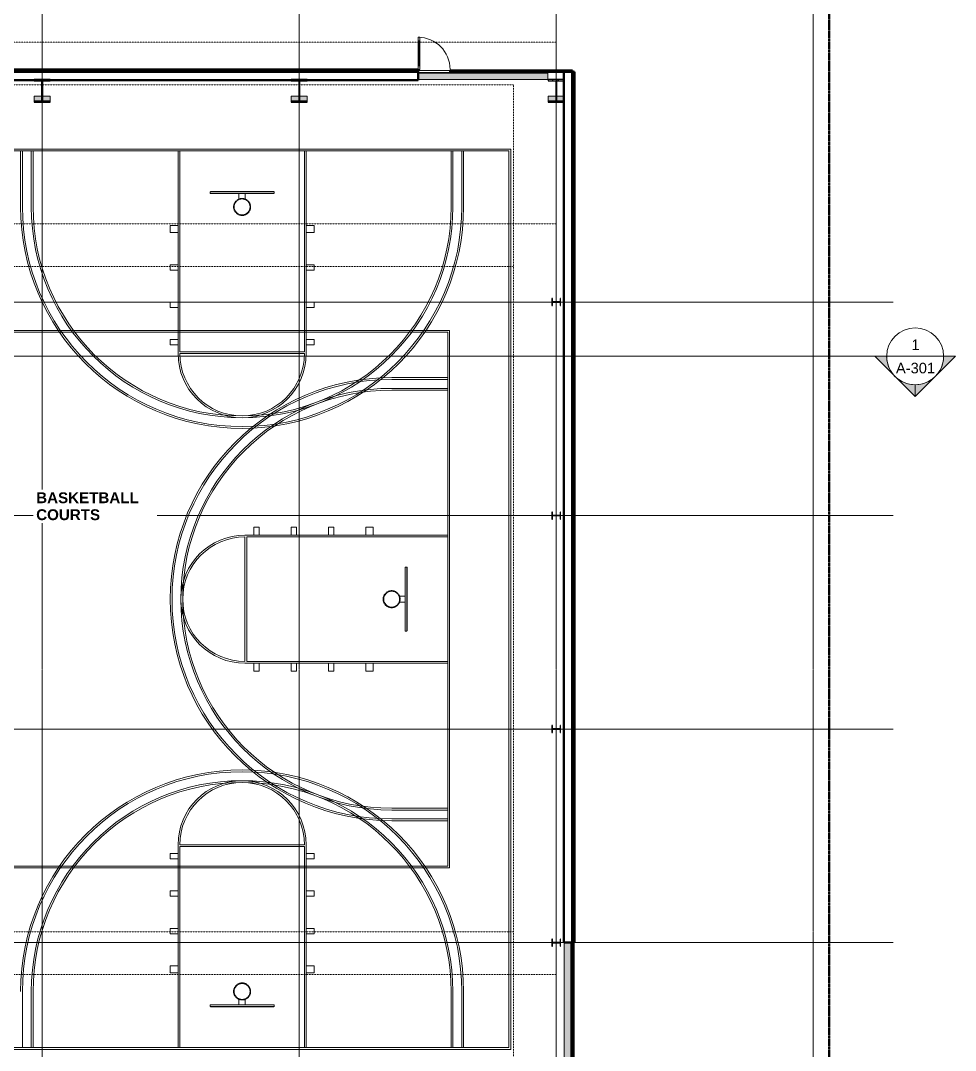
# Model space of a CAD drawing. Header units: inches. Extents: x 21836 to 26424, y -23174 to -20350.
# Drawn here: x 25373 to 26424, y -22231 to -21074 of the extents above; entities that cross this region are included whole.
import ezdxf

# ---------------------------------------------------------------- set-up
doc = ezdxf.new("R2010")
doc.units = ezdxf.units.IN
doc.header["$MEASUREMENT"] = 0
for name, pattern in [('Dash', [0.25, 0.125, -0.125]), ('Dash 1_16_', [0.125, 0.0625, -0.0625]), ('Grid Line 1_2_', [0.875, 0.5, -0.125, 0.125, -0.125]), ('Hidden', [0.28125, 0.1875, -0.09375])]:
    doc.linetypes.add(name, pattern=pattern)
for name, color, linetype, lineweight in [('A-DETL', 90, 'Continuous', 9), ('A-DOOR', 31, 'Continuous', 13), ('A-DOOR-GLAZ', 31, 'Continuous', 30), ('A-PROP-SBCK', 71, 'Hidden', 50), ('A-WALL', 113, 'Continuous', 13), ('A-WALL-PATT', 111, 'Continuous', 50), ('C-BLDG-PADS', 91, 'Continuous', 9), ('C-TOPO', 7, 'Continuous', 9), ('G-ANNO-SYMB', 111, 'Continuous', 9), ('G-ANNO-TEXT', 231, 'Continuous', 9), ('L-SITE-WALL', 31, 'Continuous', 13), ('Q-SPCQ', 91, 'Continuous', 9), ('Q-SPCQ-HDLN', 91, 'Dash', 9), ('S-BEAM', 12, 'Continuous', 9), ('S-COLS', 52, 'Continuous', 9), ('S-GRID', 1, 'Continuous', 9)]:
    doc.layers.add(name, color=color, linetype=linetype, lineweight=lineweight)
doc.styles.add('Arial_1', font='arial.ttf', dxfattribs={"height": 11.802395})
doc.styles.add('Arial_B', font='arialbd.ttf', dxfattribs={"height": 12.177074})
pattern_1 = [(45, (0, 0), (-12.6713535, 12.6713535), []), (45, (0, 19.2), (-12.6713535, 12.6713535), [])]
pattern_2 = [(0, (0, 0), (0, 16), []), (90, (0, 0), (-16, 1e-15), [])]

# ---------------------------------------------------------------- blocks, each defined once
blk = doc.blocks.new('Girt_Z - 8_D-668000-First Floor Plan')
at = {"layer": 'S-BEAM'}
h = blk.add_hatch(color=256, dxfattribs=at)
h.paths.add_polyline_path([(22792.1, -21132.6), (22974.3, -21132.6), (22974.3, -21132.1), (22792.1, -21132.1)], flags=0)
h.paths.add_polyline_path([(23952.4, -21132.6), (24064.7, -21132.6), (24064.7, -21132.1), (23952.4, -21132.1)], flags=0)
h.paths.add_polyline_path([(25820, -21132.6), (25965.9, -21132.6), (25965.9, -21132.1), (25820, -21132.1)], flags=0)
h = blk.add_hatch(color=256, dxfattribs=at)
h.paths.add_polyline_path([(22792.1, -21132.7), (22974.3, -21132.7), (22974.3, -21132.6), (22792.1, -21132.6)], flags=0)
h.paths.add_polyline_path([(23952.4, -21132.7), (24064.7, -21132.7), (24064.7, -21132.6), (23952.4, -21132.6)], flags=0)
h.paths.add_polyline_path([(25820, -21132.7), (25965.9, -21132.7), (25965.9, -21132.6), (25820, -21132.6)], flags=0)
h = blk.add_hatch(color=256, dxfattribs=at)
h.paths.add_polyline_path([(22804.4, -21139.9), (22974.3, -21139.9), (22974.3, -21132.7), (22792.1, -21132.7), (22792.1, -21139.9)], flags=0)
h.paths.add_polyline_path([(23952.4, -21139.9), (24064.7, -21139.9), (24064.7, -21132.7), (23952.4, -21132.7)], flags=0)
h.paths.add_polyline_path([(25820, -21139.9), (25965.9, -21139.9), (25965.9, -21132.7), (25820, -21132.7)], flags=0)
h = blk.add_hatch(color=256, dxfattribs=at)
h.paths.add_polyline_path([(22804.4, -21140.1), (22974.3, -21140), (22974.3, -21139.9), (22792.1, -21139.9), (22792.1, -21140.1)], flags=0)
h.paths.add_polyline_path([(23961.4, -21140.1), (24064.7, -21140), (24064.7, -21139.9), (23952.4, -21139.9), (23952.4, -21140.1)], flags=0)
h.paths.add_polyline_path([(25820, -21140.1), (25965.9, -21140), (25965.9, -21139.9), (25820, -21139.9), (25820, -21140)], flags=0)
for p, q in [((25965.9, -21132.1), (25820, -21132.1)), ((25965.9, -21132.6), (25820, -21132.6)), ((25965.9, -21132.7), (25820, -21132.7)), ((25965.9, -21132.1), (25965.9, -21132.6)), ((25965.9, -21132.6), (25965.9, -21132.7)), ((25965.9, -21132.7), (25965.9, -21139.9)), ((25820, -21140.1), (25965.9, -21140.1)), ((25965.9, -21139.9), (25965.9, -21140.1))]:
    blk.add_line(p, q, dxfattribs=at)
blk = doc.blocks.new('Girt_Z - 8_D-705734-First Floor Plan')
at = {"layer": 'S-BEAM'}
for points in [[(25984.5, -22357.1), (25984.6, -22357.1), (25984.6, -22110.1), (25984.4, -22110.1), (25984.4, -22357.1)], [(25991.7, -22357.1), (25991.7, -22110.1), (25984.6, -22110.1), (25984.6, -22357.1)], [(25991.8, -22357.1), (25991.8, -22110.1), (25991.7, -22110.1), (25991.7, -22357.1)], [(25992.4, -22357.1), (25992.4, -22110.1), (25991.8, -22110.1), (25991.8, -22357.1)]]:
    blk.add_hatch(color=256, dxfattribs=at).paths.add_polyline_path(points, flags=0)
for p, q in [((25984.4, -22110.1), (25984.4, -22334.9)), ((25991.7, -22357.1), (25991.7, -22110.1)), ((25991.8, -22357.1), (25991.8, -22110.1)), ((25992.4, -22357.1), (25992.4, -22110.1)), ((25984.4, -22337.9), (25984.4, -22357.1)), ((25984.6, -22357.1), (25984.4, -22357.1)), ((25991.7, -22357.1), (25984.6, -22357.1)), ((25991.8, -22357.1), (25991.7, -22357.1)), ((25992.4, -22357.1), (25991.8, -22357.1))]:
    blk.add_line(p, q, dxfattribs=at)
blk = doc.blocks.new('Basic Wall _ arcoPlus - 547 - ___-608021-First Floor Plan')
at = {"layer": 'A-WALL'}
for p, q in [((25856, -21129.8), (25856, -21129.7)), ((25856, -21129.7), (25856, -21129.8)), ((25856, -21129.8), (25856, -21129.7)), ((25856, -21129.7), (25856, -21129.8)), ((25856, -21129.7), (25856, -21129.7)), ((25856, -21129.7), (25993.8, -21129.7)), ((25856, -21129.7), (25993.8, -21129.7)), ((25856, -21129.7), (25993.8, -21129.7)), ((25856, -21129.7), (25993.8, -21129.7)), ((25856, -21129.9), (25856, -21129.8)), ((25856, -21129.8), (25856, -21129.9)), ((25856, -21129.8), (25993.8, -21129.8)), ((25856, -21129.8), (25993.8, -21129.8)), ((25856, -21131.4), (25856, -21129.9)), ((25856, -21129.9), (25856, -21131.4)), ((25856, -21131.8), (25856, -21131.4)), ((25856, -21131.4), (25856, -21131.5)), ((25856, -21131.7), (25856, -21131.4)), ((25856, -21131.4), (25856, -21131.7)), ((25856, -21131.4), (25983.8, -21131.4)), ((25856, -21131.4), (25983.8, -21131.4)), ((25856, -21131.5), (25856, -21131.7)), ((25856, -21131.5), (25983.8, -21131.5)), ((25856, -21131.5), (25983.8, -21131.5)), ((25856, -21131.7), (25856, -21131.8)), ((25856, -21131.7), (25983.8, -21131.7)), ((25856, -21131.7), (25983.8, -21131.7)), ((25983.8, -21131.8), (25856, -21131.8)), ((25856, -21131.8), (25983.8, -21131.8)), ((25993.8, -21129.8), (25993.8, -21129.7)), ((25993.8, -21129.7), (25993.8, -21129.7)), ((25993.8, -21129.7), (25993.8, -21129.8)), ((25993.8, -21129.8), (25993.8, -21129.7)), ((25993.8, -21129.7), (25993.8, -21129.8)), ((25993.8, -21129.9), (25993.8, -21129.8)), ((25993.8, -21129.8), (25993.8, -21129.9)), ((25993.8, -21131.3), (25993.8, -21129.9)), ((25993.8, -21129.9), (25993.8, -21131.3))]:
    blk.add_line(p, q, dxfattribs=at)
blk = doc.blocks.new('Basic Wall _ arcoPlus - 547 - ___-620443-First Floor Plan')
at = {"layer": 'A-WALL'}
for p, q in [((25992.6, -22110.1), (25992.6, -22335.6)), ((25992.6, -22335.6), (25992.6, -22110.1)), ((25992.7, -22110.1), (25992.7, -22335.6)), ((25992.7, -22110.1), (25992.7, -22335.6)), ((25992.9, -22110.1), (25992.9, -22335.6)), ((25992.9, -22110.1), (25992.9, -22335.6)), ((25993, -22110.1), (25993.1, -22110.1)), ((25993.1, -22110.1), (25993, -22110.1)), ((25993, -22110.1), (25993, -22335.6)), ((25993, -22110.1), (25993, -22335.6)), ((25994.7, -22110.1), (25994.6, -22110.1)), ((25994.6, -22110.1), (25994.6, -22110.1)), ((25994.6, -22110.1), (25994.6, -22335.6)), ((25994.6, -22110.1), (25994.6, -22335.6)), ((25994.8, -22110.1), (25994.7, -22110.1)), ((25994.7, -22110.1), (25994.7, -22335.6)), ((25994.7, -22110.1), (25994.7, -22335.6)), ((25994.8, -22110.1), (25994.8, -22335.6)), ((25994.8, -22110.1), (25994.8, -22335.6)), ((25992.6, -22335.6), (25992.7, -22335.6)), ((25993, -22335.6), (25992.6, -22335.6)), ((25992.7, -22335.6), (25993, -22335.6)), ((25993, -22335.6), (25992.7, -22335.6)), ((25992.7, -22335.6), (25992.9, -22335.6)), ((25992.9, -22335.6), (25993, -22335.6)), ((25993, -22335.6), (25994.6, -22335.6)), ((25994.6, -22335.6), (25993, -22335.6)), ((25994.6, -22335.6), (25994.7, -22335.6)), ((25994.6, -22335.6), (25994.6, -22335.6)), ((25994.7, -22335.6), (25994.8, -22335.6))]:
    blk.add_line(p, q, dxfattribs=at)
blk = doc.blocks.new('Single-Glass 1 - 36_ x 84_-704306-First Floor Plan')
at = {"layer": 'A-DOOR', "lineweight": 20}
for p, q in [((16, -6.0625), (16, -10.0625)), ((18, -6.0625), (16, -6.0625)), ((16, -10.0625), (18, -10.0625)), ((18, -6.0625), (18, -10.0625)), ((16, -38.0625), (16, -42.0625)), ((16, -38.0625), (18, -38.0625)), ((18, -42.0625), (16, -42.0625)), ((18, -38.0625), (18, -42.0625))]:
    blk.add_line(p, q, dxfattribs=at)
at = {"layer": 'A-DOOR', "lineweight": 9}
for p, q in [((16, -10.0625), (16, -38.0625)), ((18, -10.0625), (18, -38.0625))]:
    blk.add_line(p, q, dxfattribs=at)
blk.add_arc((18, -6.0625), 36, 180, 270, dxfattribs=at)
at = {"layer": 'A-DOOR-GLAZ'}
blk.add_line((17, -38.0625), (17, -10.0625), dxfattribs=at)
blk = doc.blocks.new('Basketball_Backstop-Performance_Sports_Systems-3103-Ceiling_Hung - 27_-0_ to 27_-11 7_8_-706978-First Floor Plan')
at = {"layer": 'Q-SPCQ-HDLN'}
for p, q in [((36, 0), (-36, 0)), ((-36, 0), (-36, -2.2)), ((-3.5, 0), (-3.5, 6.2)), ((3.5, 0), (3.5, 6.2)), ((36, -2.2), (36, 0)), ((-36, -2.2), (36, -2.2))]:
    blk.add_line(p, q, dxfattribs=at)
for radius in [9.62, 9]:
    blk.add_circle((0, 15.1), radius, dxfattribs=at)
blk = doc.blocks.new('Basketball_Backstop-Performance_Sports_Systems-3103-Ceiling_Hung - 27_-0_ to 27_-11 7_8_-652462-First Floor Plan')
at = {"layer": 'Q-SPCQ-HDLN'}
for p, q in [((-36, 0), (-36, 2.2)), ((-36, 2.2), (36, 2.2)), ((36, 2.2), (36, 0)), ((36, 0), (-36, 0)), ((-3.5, 0), (-3.5, -6.2)), ((3.5, 0), (3.5, -6.2))]:
    blk.add_line(p, q, dxfattribs=at)
for radius in [9.63, 9]:
    blk.add_circle((0, -15.1), radius, dxfattribs=at)
blk = doc.blocks.new('Section - Section Head - Filled-1526-First Floor Plan')
at = {"layer": 'G-ANNO-SYMB'}
h = blk.add_hatch(color=256, dxfattribs=at)
edge = h.paths.add_edge_path(flags=0)
edge.add_line((-0.4268, 0.1768), (-0.25, 0.3536))
edge.add_line((-0.25, 0.3536), (-0.25, 0.25))
edge.add_arc((-0.25, 0), 0.25, 90, 135)
h = blk.add_hatch(color=256, dxfattribs=at)
edge = h.paths.add_edge_path(flags=0)
edge.add_arc((-0.25, 0), 0.25, 45, 90)
edge.add_line((-0.25, 0.25), (-0.25, 0.3536))
edge.add_line((-0.25, 0.3536), (-0.0732, 0.1768))
h = blk.add_hatch(color=256, dxfattribs=at)
edge = h.paths.add_edge_path(flags=0)
edge.add_arc((-0.25, 0), 0.2503, 137.9216, 180)
edge.add_line((-0.5003, 0), (-0.6036, 0))
edge.add_line((-0.6036, 0), (-0.4358, 0.1678))
h = blk.add_hatch(color=256, dxfattribs=at)
edge = h.paths.add_edge_path(flags=0)
edge.add_line((-0.0642, 0.1678), (0.1036, 0))
edge.add_line((0.1036, 0), (0.0003, 0))
edge.add_arc((-0.25, 0), 0.2503, 0, 42.0784)
for p, q in [((-0.25, 0.3536), (-0.6036, 0)), ((-0.25, 0.3536), (-0.4268, 0.1768)), ((-0.25, 0.3536), (0.1036, 0)), ((-0.25, 0.25), (-0.25, 0.3536)), ((-0.0732, 0.1768), (-0.25, 0.3536)), ((-0.25, 0.3536), (-0.25, 0.25)), ((-0.4358, 0.1678), (-0.6036, 0)), ((0.1036, 0), (-0.0642, 0.1678)), ((-0.6036, 0), (-0.5003, 0)), ((0.0003, 0), (0.1036, 0)), ((-0.5, 0), (-0.6036, 0)), ((0, 0), (0.1036, 0))]:
    blk.add_line(p, q, dxfattribs=at)
for radius, start, end in [(0.25, 360, 180), (0.25, 90, 135), (0.25, 45, 90), (0.2503, 137.9216, 180), (0.2503, 0, 42.0784), (0.25, 180, 360)]:
    blk.add_arc((-0.25, 0), radius, start, end, dxfattribs=at)

msp = doc.modelspace()

# ---------------------------------------------------------------- hatches: boundary and pattern name
at = {"layer": 'A-WALL-PATT', "lineweight": 9}
h = msp.add_hatch(dxfattribs=at)
h.set_pattern_fill('FP_10', color=256, style=0, pattern_type=2)
h.set_pattern_definition(pattern_2)
h.paths.add_polyline_path([(25820, -21131.3), (25820, -21130.3), (24064.7, -21130.3), (24064.7, -21131.3), (25810.9, -21131.3)], flags=0)
h = msp.add_hatch(dxfattribs=at)
h.set_pattern_fill('FP_10', color=256, style=0, pattern_type=2)
h.set_pattern_definition(pattern_2)
h.paths.add_polyline_path([(25993.1, -22110.1), (25994.1, -22110.1), (25994.1, -21131.3), (25993.1, -21131.3), (25993.1, -22104.3)], flags=0)
at = {"layer": 'C-BLDG-PADS'}
h = msp.add_hatch(color=256, dxfattribs=at)
h.paths.add_polyline_path([(24705.1, -22771.5), (24978.9, -22771.5), (24978.9, -22771.5), (24661.4, -22771.5), (24661.4, -22771.5)], flags=0)
h.paths.add_polyline_path([(24013.9, -22771.5), (24232.4, -22771.5), (24232.4, -22771.5), (23989.4, -22771.5), (23989.4, -22771.5)], flags=0)
h.paths.add_polyline_path([(23570.6, -22771.5), (23921.4, -22771.5), (23921.4, -22771.5), (23502.4, -22771.5), (23502.4, -22771.5)], flags=0)
h.paths.add_polyline_path([(24819.5, -22771.4), (24978.9, -22771.4), (24978.9, -22771.3), (24661.4, -22771.3), (24661.4, -22771.4), (24774.2, -22771.4)], flags=0)
h.paths.add_polyline_path([(23712.7, -22771.4), (23921.4, -22771.4), (23921.4, -22771.3), (23502.4, -22771.3), (23502.4, -22771.4), (23599.2, -22771.4)], flags=0)
h.paths.add_polyline_path([(24111.4, -22771.4), (24232.4, -22771.4), (24232.4, -22771.3), (23989.4, -22771.3), (23989.4, -22771.4), (24013.9, -22771.4)], flags=0)
h.paths.add_polyline_path([(24843.3, -22769.5), (24978.9, -22769.5), (24978.9, -22769.4), (24661.4, -22769.4), (24661.4, -22769.5), (24774.2, -22769.5)], flags=0)
h.paths.add_polyline_path([(23989.4, -22769.5), (24232.4, -22769.5), (24232.4, -22769.4), (23989.4, -22769.4)], flags=0)
h.paths.add_polyline_path([(23502.4, -22769.5), (23921.4, -22769.5), (23921.4, -22769.4), (23502.4, -22769.4)], flags=0)
h.paths.add_polyline_path([(25993, -22339.1), (25994.6, -22339.1), (25994.6, -22337.4), (25993.6, -22337.4), (25993.6, -22335.6), (25993, -22335.6), (25993, -22338.3)], flags=0)
h.paths.add_polyline_path([(22065, -22335.6), (22065, -22063.1), (22065, -22063.1), (22065, -22335.6)], flags=0)
h.paths.add_polyline_path([(22063.1, -22335.6), (22063.1, -22063.1), (22063, -22063.1), (22063, -22335.6), (22063.1, -22335.6)], flags=0)
h.paths.add_polyline_path([(22062.9, -22335.6), (22063, -22335.6), (22063, -22063.1), (22062.9, -22063.1), (22062.9, -22259.2)], flags=0)
h.paths.add_polyline_path([(25992.7, -22335.6), (25992.7, -22110.1), (25992.6, -22110.1), (25992.6, -22335.6)], flags=0)
h.paths.add_polyline_path([(25965.9, -21131.8), (25983.8, -21131.8), (25983.8, -21131.7), (25856, -21131.7), (25856, -21131.8)], flags=0)
h.paths.add_polyline_path([(24064.7, -21131.8), (24064.7, -21131.7), (23952.4, -21131.7), (23952.4, -21131.8)], flags=0)
h.paths.add_polyline_path([(22838.9, -21131.8), (22938.3, -21131.8), (22938.3, -21131.7), (22792.1, -21131.7), (22792.1, -21131.8), (22805.8, -21131.8)], flags=0)
h.paths.add_polyline_path([(22800.6, -21129.9), (22800.6, -21129.8), (22792.1, -21129.8), (22792.1, -21129.9)], flags=0)
h.paths.add_polyline_path([(22800.6, -21129.7), (22800.6, -21129.7), (22792.1, -21129.7), (22792.1, -21129.7)], flags=0)
h = msp.add_hatch(color=256, dxfattribs=at)
h.paths.add_polyline_path([(24973.8, -22771.5), (24978.9, -22771.5), (24978.9, -22771.4), (24661.4, -22771.4), (24661.4, -22771.5), (24843.3, -22771.5)], flags=0)
h.paths.add_polyline_path([(24013.9, -22771.5), (24232.4, -22771.5), (24232.4, -22771.4), (23989.4, -22771.4), (23989.4, -22771.5)], flags=0)
h.paths.add_polyline_path([(23921.4, -22771.5), (23921.4, -22771.4), (23502.4, -22771.4), (23502.4, -22771.5), (23875.7, -22771.5)], flags=0)
h.paths.add_polyline_path([(24978.9, -22771.3), (24978.9, -22769.8), (24661.4, -22769.8), (24661.4, -22771.3), (24973.9, -22771.3)], flags=0)
h.paths.add_polyline_path([(24152.2, -22771.3), (24232.4, -22771.3), (24232.4, -22769.8), (23989.4, -22769.8), (23989.4, -22771.3), (24013.9, -22771.3)], flags=0)
h.paths.add_polyline_path([(23563, -22771.3), (23921.4, -22771.3), (23921.4, -22769.8), (23502.4, -22769.8), (23502.4, -22771.3)], flags=0)
h.paths.add_polyline_path([(24973.9, -22769.8), (24978.9, -22769.8), (24978.9, -22769.5), (24661.4, -22769.5), (24661.4, -22769.8), (24843.3, -22769.8)], flags=0)
h.paths.add_polyline_path([(23515.2, -22769.8), (23921.4, -22769.8), (23921.4, -22769.5), (23502.4, -22769.5), (23502.4, -22769.8)], flags=0)
h.paths.add_polyline_path([(24013.9, -22769.8), (24232.4, -22769.8), (24232.4, -22769.5), (23989.4, -22769.5), (23989.4, -22769.8)], flags=0)
h.paths.add_polyline_path([(22063, -22335.6), (22063, -22335.6), (22063, -22063.1), (22063, -22063.1), (22063, -22259.2)], flags=0)
h.paths.add_polyline_path([(22064.6, -22335.6), (22064.7, -22335.6), (22064.6, -22063.1), (22063.1, -22063.1), (22063.1, -22335.6), (22063.6, -22335.6)], flags=0)
h.paths.add_polyline_path([(22064.7, -22335.6), (22065, -22335.6), (22065, -22063.1), (22064.7, -22063.1), (22064.7, -22259.2)], flags=0)
h.paths.add_polyline_path([(25993, -22335.6), (25993, -22110.1), (25992.7, -22110.1), (25992.7, -22335.6)], flags=0)
h.paths.add_polyline_path([(25993.6, -22335.6), (25993.6, -22110.1), (25993, -22110.1), (25993, -22335.6), (25993.1, -22335.6)], flags=0)
h.paths.add_polyline_path([(25965.9, -21131.7), (25983.8, -21131.7), (25983.8, -21131.4), (25856, -21131.4), (25856, -21131.7)], flags=0)
h.paths.add_polyline_path([(24064.7, -21131.7), (24064.7, -21131.4), (23952.4, -21131.4), (23952.4, -21131.7)], flags=0)
h.paths.add_polyline_path([(22938.3, -21131.7), (22938.3, -21131.4), (22792.1, -21131.4), (22792.1, -21131.7), (22908.1, -21131.7)], flags=0)
h.paths.add_polyline_path([(25983.8, -21131.4), (25983.8, -21131.3), (25993.6, -21131.3), (25993.6, -21129.9), (25856, -21129.9), (25856, -21131.4), (25965.9, -21131.4)], flags=0)
h.paths.add_polyline_path([(23952.4, -21131.4), (24064.7, -21131.4), (24064.7, -21129.9), (23952.4, -21129.9), (23952.4, -21131.3)], flags=0)
h.paths.add_polyline_path([(22908.1, -21131.4), (22938.3, -21131.4), (22938.3, -21129.9), (22792.1, -21129.9), (22792.1, -21131.4), (22838.9, -21131.4)], flags=0)
h.paths.add_polyline_path([(22792.1, -21129.8), (22800.6, -21129.7), (22800.6, -21129.7), (22792.1, -21129.7)], flags=0)
at = {"layer": 'S-COLS'}
h = msp.add_hatch(dxfattribs=at)
h.set_pattern_fill('FP_1', color=256, style=0, pattern_type=2)
h.set_pattern_definition(pattern_1)
h.paths.add_polyline_path([(25406.4, -21141.3), (25406.4, -21140.1), (25388.4, -21140.1), (25388.4, -21141.3)], flags=0)
h = msp.add_hatch(dxfattribs=at)
h.set_pattern_fill('FP_1', color=256, style=0, pattern_type=2)
h.set_pattern_definition(pattern_1)
h.paths.add_polyline_path([(25398, -21164.2), (25398, -21141.3), (25396.8, -21141.3), (25396.8, -21164.2)], flags=0)
h = msp.add_hatch(dxfattribs=at)
h.set_pattern_fill('FP_1', color=256, style=0, pattern_type=2)
h.set_pattern_definition(pattern_1)
h.paths.add_polyline_path([(25695.4, -21141.3), (25695.4, -21140.1), (25677.4, -21140.1), (25677.4, -21141.3)], flags=0)
h = msp.add_hatch(dxfattribs=at)
h.set_pattern_fill('FP_1', color=256, style=0, pattern_type=2)
h.set_pattern_definition(pattern_1)
h.paths.add_polyline_path([(25687, -21164.2), (25687, -21141.3), (25685.8, -21141.3), (25685.8, -21164.2)], flags=0)
h = msp.add_hatch(dxfattribs=at)
h.set_pattern_fill('FP_1', color=256, style=0, pattern_type=2)
h.set_pattern_definition(pattern_1)
h.paths.add_polyline_path([(25984.4, -21141.3), (25984.4, -21140.1), (25966.4, -21140.1), (25966.4, -21141.3)], flags=0)
h = msp.add_hatch(dxfattribs=at)
h.set_pattern_fill('FP_1', color=256, style=0, pattern_type=2)
h.set_pattern_definition(pattern_1)
h.paths.add_polyline_path([(25976, -21164.2), (25976, -21141.3), (25974.8, -21141.3), (25974.8, -21164.2)], flags=0)
h = msp.add_hatch(color=256, dxfattribs=at)
h.paths.add_polyline_path([(25396.8, -21164.2), (25396.8, -21158.8), (25388.4, -21158.8), (25388.4, -21164.2)], flags=0)
h.paths.add_polyline_path([(25406.4, -21164.2), (25406.4, -21158.8), (25398, -21158.8), (25398, -21164.2)], flags=0)
h = msp.add_hatch(color=256, dxfattribs=at)
h.paths.add_polyline_path([(25685.8, -21164.2), (25685.8, -21158.8), (25677.4, -21158.8), (25677.4, -21164.2)], flags=0)
h.paths.add_polyline_path([(25695.4, -21164.2), (25695.4, -21158.8), (25687, -21158.8), (25687, -21164.2)], flags=0)
h = msp.add_hatch(color=256, dxfattribs=at)
h.paths.add_polyline_path([(25966.4, -21164.2), (25974.8, -21164.2), (25974.8, -21158.8), (25966.4, -21158.8)], flags=0)
h.paths.add_polyline_path([(25983.8, -21164.2), (25983.8, -21158.8), (25976, -21158.8), (25976, -21164.2)], flags=0)
h = msp.add_hatch(dxfattribs=at)
h.set_pattern_fill('FP_1', color=256, style=0, pattern_type=2)
h.set_pattern_definition(pattern_1)
h.paths.add_polyline_path([(25406.4, -21165.5), (25406.4, -21164.2), (25388.4, -21164.2), (25388.4, -21165.5)], flags=0)
h = msp.add_hatch(dxfattribs=at)
h.set_pattern_fill('FP_1', color=256, style=0, pattern_type=2)
h.set_pattern_definition(pattern_1)
h.paths.add_polyline_path([(25695.4, -21165.5), (25695.4, -21164.2), (25677.4, -21164.2), (25677.4, -21165.5)], flags=0)
h = msp.add_hatch(dxfattribs=at)
h.set_pattern_fill('FP_1', color=256, style=0, pattern_type=2)
h.set_pattern_definition(pattern_1)
h.paths.add_polyline_path([(25984.4, -21165.4), (25984.4, -21164.2), (25966.4, -21164.2), (25966.4, -21165.4)], flags=0)
h = msp.add_hatch(dxfattribs=at)
h.set_pattern_fill('FP_1', color=256, style=0, pattern_type=2)
h.set_pattern_definition(pattern_1)
h.paths.add_polyline_path([(25971, -21394), (25971, -21390.9), (25971.2, -21390.4), (25971.6, -21390.2), (25979.1, -21390.2), (25979.6, -21390.4), (25979.8, -21390.9), (25979.8, -21394), (25980.3, -21394), (25980.3, -21386.1), (25979.8, -21386.1), (25979.8, -21389.2), (25979.6, -21389.7), (25979.1, -21389.9), (25971.6, -21389.9), (25971.2, -21389.7), (25971, -21389.2), (25971, -21386.1), (25970.5, -21386.1), (25970.5, -21394)], flags=0)
h = msp.add_hatch(dxfattribs=at)
h.set_pattern_fill('FP_1', color=256, style=0, pattern_type=2)
h.set_pattern_definition(pattern_1)
h.paths.add_polyline_path([(25971, -21634), (25971, -21630.9), (25971.2, -21630.4), (25971.6, -21630.2), (25979.1, -21630.2), (25979.6, -21630.4), (25979.8, -21630.9), (25979.8, -21634), (25980.3, -21634), (25980.3, -21626.1), (25979.8, -21626.1), (25979.8, -21629.2), (25979.6, -21629.7), (25979.1, -21629.9), (25971.6, -21629.9), (25971.2, -21629.7), (25971, -21629.2), (25971, -21626.1), (25970.5, -21626.1), (25970.5, -21634)], flags=0)
h = msp.add_hatch(dxfattribs=at)
h.set_pattern_fill('FP_1', color=256, style=0, pattern_type=2)
h.set_pattern_definition(pattern_1)
h.paths.add_polyline_path([(25971, -21874), (25971, -21870.9), (25971.2, -21870.4), (25971.6, -21870.2), (25979.1, -21870.2), (25979.6, -21870.4), (25979.8, -21870.9), (25979.8, -21874), (25980.3, -21874), (25980.3, -21866.1), (25979.8, -21866.1), (25979.8, -21869.2), (25979.6, -21869.7), (25979.1, -21869.9), (25971.6, -21869.9), (25971.2, -21869.7), (25971, -21869.2), (25971, -21866.1), (25970.5, -21866.1), (25970.5, -21874)], flags=0)
h = msp.add_hatch(dxfattribs=at)
h.set_pattern_fill('FP_1', color=256, style=0, pattern_type=2)
h.set_pattern_definition(pattern_1)
h.paths.add_polyline_path([(25980.3, -22114), (25980.3, -22106.1), (25979.8, -22106.1), (25979.8, -22109.2), (25979.6, -22109.7), (25979.1, -22109.9), (25971.6, -22109.9), (25971.2, -22109.7), (25971, -22109.2), (25971, -22106.1), (25970.5, -22106.1), (25970.5, -22114), (25971, -22114), (25971, -22110.9), (25971.2, -22110.4), (25971.6, -22110.2), (25979.1, -22110.2), (25979.6, -22110.4), (25979.8, -22110.9), (25979.8, -22114)], flags=0)

# ---------------------------------------------------------------- linework, layer by layer
at = {"layer": 'A-DETL', "linetype": 'Dash 1_16_'}
for p, q in [((25975.4, -21098.1), (24603.4, -21098.1)), ((25975.4, -21129.7), (25975.4, -21098.1)), ((25975.4, -21129.7), (25975.4, -21129.7)), ((25975.4, -21129.9), (25975.4, -21129.8)), ((25975.4, -21131.4), (25975.4, -21129.9)), ((25975.4, -21131.7), (25975.4, -21131.5)), ((25975.4, -21131.8), (25975.4, -21131.7)), ((25975.4, -21140.1), (25975.4, -21131.8)), ((25396.8, -21146.1), (25109, -21146.1)), ((25685.8, -21146.1), (25398, -21146.1)), ((25927.4, -21146.1), (25687, -21146.1)), ((25927.4, -22302.1), (25927.4, -21146.1)), ((25975.4, -21389.9), (25975.4, -21165.4)), ((25975.4, -21302.1), (24603.4, -21302.1)), ((25927.4, -21350.1), (24651.4, -21350.1)), ((25975.4, -21629.9), (25975.4, -21390.2)), ((25975.4, -21869.9), (25975.4, -21630.2)), ((25975.4, -22109.9), (25975.4, -21870.2)), ((25927.4, -22098.1), (24651.4, -22098.1)), ((25975.4, -22334.9), (25975.4, -22110.2)), ((25975.4, -22146.1), (24603.4, -22146.1))]:
    msp.add_line(p, q, dxfattribs=at)
at = {"layer": 'A-DETL'}
for p, q in [((24654.6, -21218.1), (25924.2, -21218.1)), ((24656.6, -21220.1), (25922.2, -21220.1)), ((25373.2, -21283.1), (25373.2, -21220.1)), ((25375.2, -21283.1), (25375.2, -21220.1)), ((25385.2, -21283.1), (25385.2, -21220.1)), ((25387.2, -21283.1), (25387.2, -21220.1)), ((25550.2, -21448.1), (25550.2, -21220.1)), ((25552.2, -21446.1), (25552.2, -21220.1)), ((25692.2, -21446.1), (25692.2, -21220.1)), ((25694.2, -21448.1), (25694.2, -21220.1)), ((25857.2, -21283.1), (25857.2, -21220.1)), ((25859.2, -21283.1), (25859.2, -21220.1)), ((25869.2, -21283.1), (25869.2, -21220.1)), ((25871.2, -21283.1), (25871.2, -21220.1)), ((25922.2, -21220.1), (25922.2, -22228.1)), ((25924.2, -21218.1), (25924.2, -22230.1)), ((25658.2, -21266.1), (25586.2, -21266.1)), ((25658.2, -21268.1), (25586.2, -21268.1)), ((25550.2, -21304.1), (25541.2, -21304.1)), ((25541.2, -21312.1), (25541.2, -21304.1)), ((25694.2, -21304.1), (25703.2, -21304.1)), ((25703.2, -21312.1), (25703.2, -21304.1)), ((25550.2, -21312.1), (25541.2, -21312.1)), ((25694.2, -21312.1), (25703.2, -21312.1)), ((25550.2, -21348.1), (25541.2, -21348.1)), ((25541.2, -21354.1), (25541.2, -21348.1)), ((25550.2, -21354.1), (25541.2, -21354.1)), ((25694.2, -21348.1), (25703.2, -21348.1)), ((25694.2, -21354.1), (25703.2, -21354.1)), ((25703.2, -21354.1), (25703.2, -21348.1)), ((25550.2, -21390.1), (25541.2, -21390.1)), ((25541.2, -21396.1), (25541.2, -21390.1)), ((25694.2, -21390.1), (25703.2, -21390.1)), ((25703.2, -21396.1), (25703.2, -21390.1)), ((25550.2, -21396.1), (25541.2, -21396.1)), ((25694.2, -21396.1), (25703.2, -21396.1)), ((25855.4, -21422.1), (24723.4, -21422.1)), ((25853.4, -21424.1), (24725.4, -21424.1)), ((25853.4, -22024.1), (25853.4, -21424.1)), ((25855.4, -22026.1), (25855.4, -21422.1)), ((25550.2, -21432.1), (25541.2, -21432.1)), ((25541.2, -21438.1), (25541.2, -21432.1)), ((25694.2, -21432.1), (25703.2, -21432.1)), ((25703.2, -21438.1), (25703.2, -21432.1)), ((25550.2, -21438.1), (25541.2, -21438.1)), ((25692.2, -21446.1), (25552.2, -21446.1)), ((25692.2, -21448.1), (25552.2, -21448.1)), ((25694.2, -21438.1), (25703.2, -21438.1)), ((25790.4, -21475.1), (25853.4, -21475.1)), ((25790.4, -21477.1), (25853.4, -21477.1)), ((25790.4, -21487.1), (25853.4, -21487.1)), ((25790.4, -21489.1), (25853.4, -21489.1)), ((25635.4, -21643.1), (25641.4, -21643.1)), ((25635.4, -21652.1), (25635.4, -21643.1)), ((25641.4, -21652.1), (25641.4, -21643.1)), ((25677.4, -21643.1), (25683.4, -21643.1)), ((25677.4, -21652.1), (25677.4, -21643.1)), ((25683.4, -21652.1), (25683.4, -21643.1)), ((25719.4, -21643.1), (25725.4, -21643.1)), ((25719.4, -21652.1), (25719.4, -21643.1)), ((25725.4, -21652.1), (25725.4, -21643.1)), ((25761.4, -21643.1), (25769.4, -21643.1)), ((25761.4, -21652.1), (25761.4, -21643.1)), ((25769.4, -21652.1), (25769.4, -21643.1)), ((25625.4, -21652.1), (25853.4, -21652.1)), ((25625.4, -21794.1), (25625.4, -21654.1)), ((25627.4, -21794.1), (25627.4, -21654.1)), ((25627.4, -21654.1), (25853.4, -21654.1)), ((25805.4, -21760.1), (25805.4, -21688.1)), ((25805.4, -21688.1), (25807.4, -21688.1)), ((25807.4, -21760.1), (25807.4, -21688.1)), ((25805.4, -21760.1), (25807.4, -21760.1)), ((25625.4, -21796.1), (25853.4, -21796.1)), ((25627.4, -21794.1), (25853.4, -21794.1)), ((25635.4, -21796.1), (25635.4, -21805.1)), ((25641.4, -21796.1), (25641.4, -21805.1)), ((25677.4, -21796.1), (25677.4, -21805.1)), ((25683.4, -21796.1), (25683.4, -21805.1)), ((25719.4, -21796.1), (25719.4, -21805.1)), ((25725.4, -21796.1), (25725.4, -21805.1)), ((25761.4, -21796.1), (25761.4, -21805.1)), ((25769.4, -21796.1), (25769.4, -21805.1)), ((25635.4, -21805.1), (25641.4, -21805.1)), ((25677.4, -21805.1), (25683.4, -21805.1)), ((25719.4, -21805.1), (25725.4, -21805.1)), ((25761.4, -21805.1), (25769.4, -21805.1)), ((25790.4, -21959.1), (25853.4, -21959.1)), ((25790.4, -21961.1), (25853.4, -21961.1)), ((25790.4, -21971.1), (25853.4, -21971.1)), ((25790.4, -21973.1), (25853.4, -21973.1)), ((25550.2, -22000.1), (25550.2, -22228.1)), ((25692.2, -22000.1), (25552.2, -22000.1)), ((25692.2, -22002.1), (25552.2, -22002.1)), ((25552.2, -22002.1), (25552.2, -22228.1)), ((25692.2, -22002.1), (25692.2, -22228.1)), ((25694.2, -22000.1), (25694.2, -22228.1)), ((25541.2, -22010.1), (25541.2, -22016.1)), ((25550.2, -22010.1), (25541.2, -22010.1)), ((25550.2, -22016.1), (25541.2, -22016.1)), ((25694.2, -22010.1), (25703.2, -22010.1)), ((25694.2, -22016.1), (25703.2, -22016.1)), ((25703.2, -22010.1), (25703.2, -22016.1)), ((24723.4, -22026.1), (25855.4, -22026.1)), ((24725.4, -22024.1), (25853.4, -22024.1)), ((25541.2, -22052.1), (25541.2, -22058.1)), ((25550.2, -22052.1), (25541.2, -22052.1)), ((25550.2, -22058.1), (25541.2, -22058.1)), ((25694.2, -22052.1), (25703.2, -22052.1)), ((25694.2, -22058.1), (25703.2, -22058.1)), ((25703.2, -22052.1), (25703.2, -22058.1)), ((25541.2, -22094.1), (25541.2, -22100.1)), ((25550.2, -22094.1), (25541.2, -22094.1)), ((25694.2, -22094.1), (25703.2, -22094.1)), ((25703.2, -22094.1), (25703.2, -22100.1)), ((25550.2, -22100.1), (25541.2, -22100.1)), ((25694.2, -22100.1), (25703.2, -22100.1)), ((25541.2, -22136.1), (25541.2, -22144.1)), ((25550.2, -22136.1), (25541.2, -22136.1)), ((25694.2, -22136.1), (25703.2, -22136.1)), ((25703.2, -22136.1), (25703.2, -22144.1)), ((25550.2, -22144.1), (25541.2, -22144.1)), ((25694.2, -22144.1), (25703.2, -22144.1)), ((25375.2, -22165.1), (25375.2, -22228.1)), ((25385.2, -22165.1), (25385.2, -22228.1)), ((25387.2, -22165.1), (25387.2, -22228.1)), ((25857.2, -22165.1), (25857.2, -22228.1)), ((25859.2, -22165.1), (25859.2, -22228.1)), ((25869.2, -22165.1), (25869.2, -22228.1)), ((25871.2, -22165.1), (25871.2, -22228.1)), ((25658.2, -22180.1), (25586.2, -22180.1)), ((25586.2, -22180.1), (25586.2, -22182.1)), ((25658.2, -22182.1), (25586.2, -22182.1)), ((25658.2, -22180.1), (25658.2, -22182.1)), ((24654.6, -22230.1), (25924.2, -22230.1)), ((24656.6, -22228.1), (25922.2, -22228.1))]:
    msp.add_line(p, q, dxfattribs=at)
for centre in [(25622.2, -21283.1), (25790.4, -21724.1), (25622.2, -22165.1)]:
    msp.add_circle(centre, 9, dxfattribs=at)
for centre, radius, start, end in [((25622.2, -21283.1), 249, 180, 270), ((25622.2, -21283.1), 247, 180, 270), ((25622.2, -21283.1), 237, 180, 270), ((25622.2, -21283.1), 235, 180, 270), ((25622.2, -21283.1), 247, 270, 0), ((25622.2, -21283.1), 249, 270, 0), ((25622.2, -21283.1), 235, 270, 0), ((25622.2, -21283.1), 237, 270, 0), ((25622.2, -21448.1), 72, 180, 360), ((25622.2, -21448.1), 70, 180, 0), ((25790.4, -21724.1), 249, 90, 180), ((25790.4, -21724.1), 247, 90, 180), ((25790.4, -21724.1), 237, 90, 180), ((25790.4, -21724.1), 235, 90, 180), ((25625.4, -21724.1), 72, 90, 270), ((25625.4, -21724.1), 70, 90, 270), ((25790.4, -21724.1), 249, 180, 270), ((25790.4, -21724.1), 247, 180, 270), ((25790.4, -21724.1), 237, 180, 270), ((25790.4, -21724.1), 235, 180, 270), ((25622.2, -22165.1), 249, 90, 180), ((25622.2, -22165.1), 247, 90, 180), ((25622.2, -22165.1), 249, 0, 90), ((25622.2, -22165.1), 247, 0, 90), ((25622.2, -22165.1), 237, 90, 180), ((25622.2, -22165.1), 235, 90, 180), ((25622.2, -22000.1), 72, 0, 180), ((25622.2, -22000.1), 70, 360, 180), ((25622.2, -22165.1), 237, 0, 90), ((25622.2, -22165.1), 235, 0, 90)]:
    msp.add_arc(centre, radius, start, end, dxfattribs=at)
at = {"layer": 'A-PROP-SBCK'}
msp.add_line((26282.4, -20555), (26282.4, -23033.9), dxfattribs=at)
at = {"layer": 'A-WALL'}
for p, q in [((24064.7, -21129.6), (25820, -21129.6)), ((24064.7, -21130.3), (25820, -21130.3)), ((24064.7, -21131.3), (25820, -21131.3)), ((24064.7, -21132.1), (25820, -21132.1)), ((25984.4, -22110.1), (25984.4, -21131.3)), ((25992.4, -22110.1), (25992.4, -21131.3)), ((25993.1, -22110.1), (25993.1, -21131.3)), ((25994.1, -22110.1), (25994.1, -21131.3)), ((25994.9, -22110.1), (25994.9, -21131.3)), ((24064.7, -21140.1), (25820, -21140.1)), ((25994.6, -22110.1), (25993, -22110.1))]:
    msp.add_line(p, q, dxfattribs=at)
at = {"layer": 'A-WALL', "lineweight": 50}
for p, q in [((25993.8, -21129.9), (25856, -21129.9)), ((25856, -21129.9), (25856, -21131.4)), ((25856, -21131.4), (25993.8, -21131.4)), ((25993.8, -21131.4), (25993.8, -21129.9)), ((25993, -22110.1), (25993, -22335.6)), ((25994.6, -22335.6), (25994.6, -22110.1))]:
    msp.add_line(p, q, dxfattribs=at)
at = {"layer": 'C-BLDG-PADS'}
for p, q in [((25856, -21129.9), (25820, -21129.9)), ((25993.6, -21131.3), (25993.6, -21129.9)), ((25993.6, -22337.4), (25993.6, -22110.1))]:
    msp.add_line(p, q, dxfattribs=at)
at = {"layer": 'C-TOPO'}
for p, q in [((25820, -21129.9), (25856, -21129.9)), ((25856, -21129.9), (25993.6, -21129.9)), ((25993.6, -21129.9), (25993.6, -21131.3)), ((25993.6, -22110.1), (25993.6, -22335.6))]:
    msp.add_line(p, q, dxfattribs=at)
at = {"layer": 'G-ANNO-SYMB'}
for q in [(21848.3, -21451.1), (26410.9, -21451.1)]:
    msp.add_line((26346.9, -21451.1), q, dxfattribs=at)
at = {"layer": 'L-SITE-WALL', "lineweight": 50}
for p, q in [((25820, -21128.6), (24064.7, -21128.6)), ((25820, -21140.7), (25820, -21128.6)), ((25983.8, -21131.3), (25983.8, -22110.1)), ((25995.9, -21131.3), (25983.8, -21131.3)), ((25995.9, -22110.1), (25995.9, -21131.3)), ((24064.7, -21140.7), (25820, -21140.7)), ((25983.8, -22110.1), (25993, -22110.1)), ((25994.6, -22110.1), (25995.9, -22110.1))]:
    msp.add_line(p, q, dxfattribs=at)
at = {"layer": 'S-COLS', "lineweight": 30}
for p, q in [((25388.4, -21140.1), (25388.4, -21141.3)), ((25406.4, -21140.1), (25388.4, -21140.1)), ((25388.4, -21141.3), (25406.4, -21141.3)), ((25396.8, -21141.3), (25396.8, -21164.2)), ((25398, -21141.3), (25396.8, -21141.3)), ((25398, -21164.2), (25398, -21141.3)), ((25406.4, -21141.3), (25406.4, -21140.1)), ((25677.4, -21140.1), (25677.4, -21141.3)), ((25695.4, -21140.1), (25677.4, -21140.1)), ((25677.4, -21141.3), (25695.4, -21141.3)), ((25685.8, -21141.3), (25685.8, -21164.2)), ((25687, -21141.3), (25685.8, -21141.3)), ((25687, -21164.2), (25687, -21141.3)), ((25695.4, -21141.3), (25695.4, -21140.1)), ((25966.4, -21140.1), (25966.4, -21141.3)), ((25984.4, -21140.1), (25966.4, -21140.1)), ((25966.4, -21141.3), (25984.4, -21141.3)), ((25974.8, -21141.3), (25974.8, -21164.2)), ((25976, -21141.3), (25974.8, -21141.3)), ((25976, -21164.2), (25976, -21141.3)), ((25984.4, -21141.3), (25984.4, -21140.1)), ((25388.4, -21164.2), (25388.4, -21165.5)), ((25406.4, -21164.2), (25388.4, -21164.2)), ((25388.4, -21165.5), (25406.4, -21165.5)), ((25396.8, -21164.2), (25398, -21164.2)), ((25406.4, -21165.5), (25406.4, -21164.2)), ((25677.4, -21164.2), (25677.4, -21165.5)), ((25695.4, -21164.2), (25677.4, -21164.2)), ((25677.4, -21165.5), (25695.4, -21165.5)), ((25685.8, -21164.2), (25687, -21164.2)), ((25695.4, -21165.5), (25695.4, -21164.2)), ((25966.4, -21164.2), (25966.4, -21165.4)), ((25984.4, -21164.2), (25966.4, -21164.2)), ((25966.4, -21165.4), (25984.4, -21165.4)), ((25974.8, -21164.2), (25976, -21164.2)), ((25984.4, -21165.4), (25984.4, -21164.2)), ((25971, -21386.1), (25970.5, -21386.1)), ((25970.5, -21386.1), (25970.5, -21394)), ((25971, -21389.2), (25971, -21386.1)), ((25971, -21394), (25971, -21390.9)), ((25979.1, -21389.9), (25971.6, -21389.9)), ((25971.6, -21390.2), (25979.1, -21390.2)), ((25980.3, -21386.1), (25979.8, -21386.1)), ((25979.8, -21386.1), (25979.8, -21389.2)), ((25979.8, -21390.9), (25979.8, -21394)), ((25980.3, -21394), (25980.3, -21386.1)), ((25970.5, -21394), (25971, -21394)), ((25979.8, -21394), (25980.3, -21394)), ((25971, -21626.1), (25970.5, -21626.1)), ((25970.5, -21626.1), (25970.5, -21634)), ((25970.5, -21634), (25971, -21634)), ((25971, -21629.2), (25971, -21626.1)), ((25971, -21634), (25971, -21630.9)), ((25979.1, -21629.9), (25971.6, -21629.9)), ((25971.6, -21630.2), (25979.1, -21630.2)), ((25980.3, -21626.1), (25979.8, -21626.1)), ((25979.8, -21626.1), (25979.8, -21629.2)), ((25979.8, -21630.9), (25979.8, -21634)), ((25979.8, -21634), (25980.3, -21634)), ((25980.3, -21634), (25980.3, -21626.1)), ((25971, -21866.1), (25970.5, -21866.1)), ((25970.5, -21866.1), (25970.5, -21874)), ((25971, -21869.2), (25971, -21866.1)), ((25980.3, -21866.1), (25979.8, -21866.1)), ((25979.8, -21866.1), (25979.8, -21869.2)), ((25980.3, -21874), (25980.3, -21866.1)), ((25970.5, -21874), (25971, -21874)), ((25971, -21874), (25971, -21870.9)), ((25979.1, -21869.9), (25971.6, -21869.9)), ((25971.6, -21870.2), (25979.1, -21870.2)), ((25979.8, -21870.9), (25979.8, -21874)), ((25979.8, -21874), (25980.3, -21874)), ((25971, -22106.1), (25970.5, -22106.1)), ((25970.5, -22106.1), (25970.5, -22114)), ((25971, -22109.2), (25971, -22106.1)), ((25980.3, -22106.1), (25979.8, -22106.1)), ((25979.8, -22106.1), (25979.8, -22109.2)), ((25980.3, -22114), (25980.3, -22106.1)), ((25970.5, -22114), (25971, -22114)), ((25971, -22114), (25971, -22110.9)), ((25979.1, -22109.9), (25971.6, -22109.9)), ((25971.6, -22110.2), (25979.1, -22110.2)), ((25979.8, -22110.9), (25979.8, -22114)), ((25979.8, -22114), (25980.3, -22114))]:
    msp.add_line(p, q, dxfattribs=at)
at = {"layer": 'S-COLS'}
for p, q in [((25388.4, -21164.2), (25388.4, -21158.8)), ((25388.4, -21158.8), (25396.8, -21158.8)), ((25398, -21158.8), (25406.4, -21158.8)), ((25406.4, -21164.2), (25406.4, -21158.8)), ((25677.4, -21164.2), (25677.4, -21158.8)), ((25677.4, -21158.8), (25685.8, -21158.8)), ((25687, -21158.8), (25695.4, -21158.8)), ((25695.4, -21164.2), (25695.4, -21158.8)), ((25966.4, -21164.2), (25966.4, -21158.8)), ((25966.4, -21158.8), (25974.8, -21158.8)), ((25976, -21158.8), (25983.8, -21158.8))]:
    msp.add_line(p, q, dxfattribs=at)
at = {"layer": 'S-COLS', "lineweight": 30}
for centre, start, end in [((25971.6, -21389.2), 180, 270), ((25971.6, -21390.9), 90, 180), ((25979.1, -21389.2), 270, 0), ((25979.1, -21390.9), 0, 90), ((25971.6, -21629.2), 180, 270), ((25971.6, -21630.9), 90, 180), ((25979.1, -21629.2), 270, 0), ((25979.1, -21630.9), 0, 90), ((25971.6, -21869.2), 180, 270), ((25971.6, -21870.9), 90, 180), ((25979.1, -21869.2), 270, 0), ((25979.1, -21870.9), 0, 90), ((25971.6, -22109.2), 180, 270), ((25979.1, -22109.2), 270, 0), ((25971.6, -22110.9), 90, 180), ((25979.1, -22110.9), 0, 90)]:
    msp.add_arc(centre, 0.691, start, end, dxfattribs=at)
at = {"layer": 'S-GRID', "linetype": 'Grid Line 1_2_'}
for p, q in [((25397.4, -22848.2), (25397.4, -20426.1)), ((25686.4, -22848.2), (25686.4, -20426.1)), ((25975.4, -22848.2), (25975.4, -20426.1)), ((26264.4, -22848.2), (26264.4, -20426.1)), ((26354.3, -21390.1), (22045.5, -21390.1)), ((26354.3, -21630.1), (22045.5, -21630.1)), ((26354.3, -21870.1), (22045.5, -21870.1)), ((26354.3, -22110.1), (22045.5, -22110.1))]:
    msp.add_line(p, q, dxfattribs=at)

# ---------------------------------------------------------------- block references
at = {"layer": 'A-DOOR', "rotation": 180}
msp.add_blockref('Single-Glass 1 - 36_ x 84_-704306-First Floor Plan', (25838, -21134.6), dxfattribs=at)
at = {"layer": 'A-WALL'}
for name in ['Basic Wall _ arcoPlus - 547 - ___-608021-First Floor Plan', 'Basic Wall _ arcoPlus - 547 - ___-620443-First Floor Plan']:
    msp.add_blockref(name, (0, 0), dxfattribs=at)
at = {"layer": 'G-ANNO-SYMB', "xscale": 127.9999999999999, "yscale": 127.9999999999999, "zscale": 127.9999999999999, "rotation": 180}
msp.add_blockref('Section - Section Head - Filled-1526-First Floor Plan', (26346.9, -21451.1), dxfattribs=at)
at = {"layer": 'Q-SPCQ'}
for name, p, rotation in [('Basketball_Backstop-Performance_Sports_Systems-3103-Ceiling_Hung - 27_-0_ to 27_-11 7_8_-706978-First Floor Plan', (25622.2, -21268.1), 180), ('Basketball_Backstop-Performance_Sports_Systems-3103-Ceiling_Hung - 27_-0_ to 27_-11 7_8_-706978-First Floor Plan', (25805.4, -21724.1), 89.99999999990293), ('Basketball_Backstop-Performance_Sports_Systems-3103-Ceiling_Hung - 27_-0_ to 27_-11 7_8_-652462-First Floor Plan', (25622.2, -22180.1), 180)]:
    msp.add_blockref(name, p, dxfattribs=dict(at, rotation=rotation))
at = {"layer": 'S-BEAM'}
for name in ['Girt_Z - 8_D-668000-First Floor Plan', 'Girt_Z - 8_D-705734-First Floor Plan']:
    msp.add_blockref(name, (0, 0), dxfattribs=at)

# ---------------------------------------------------------------- texts
at = {"layer": 'G-ANNO-SYMB', "char_height": 11.8, "attachment_point": 2, "line_spacing_factor": 0.938532, "style": 'Arial_1'}
for s, insert, width in [('1', (26379.3, -21432.2), 10.944), ('A-301', (26379.3, -21458.4), 52.416)]:
    msp.add_mtext(s, dxfattribs=dict(at, insert=insert, width=width))

# ---------------------------------------------------------------- next in the draw order: texts
at = {"layer": 'G-ANNO-TEXT', "color": 7, "insert": (25390.7, -21604), "char_height": 12.18, "width": 132.912, "attachment_point": 1, "line_spacing_factor": 0.938532, "style": 'Arial_B', "bg_fill": 3, "box_fill_scale": 1.25, "bg_fill_color": 0, "bg_fill_transparency": 0}
msp.add_mtext('BASKETBALL\\PCOURTS', dxfattribs=at)

doc.saveas('drawing.dxf')
